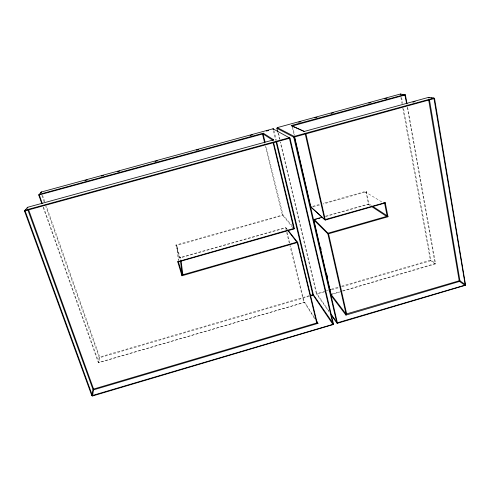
<?xml version="1.0" encoding="UTF-8"?>
<svg xmlns="http://www.w3.org/2000/svg" width="490" height="490" viewBox="0 0 490 490"><rect width="100%" height="100%" fill="white"/><g stroke="black" fill="none" stroke-linecap="round" stroke-linejoin="round"><path stroke-width="0.37" stroke-dasharray="2.45 1.84" d="M325.899 216.47L368.897 204.238L368.376 203.515L366.097 192.392L366.226 191.186L322.959 203.424M309.117 295.703L99.721 357.02L99.188 357.375L98.227 362.392L98.876 362.686L304.762 302.281L314.378 317.612M325.532 290.895L316.387 293.773L329.004 311.769M326.267 290.68L328.459 290.037M331.393 289.18L338.725 287.036M341.652 286.172L430.336 260.208L430.98 260.214L435.518 263.436L435.138 264.024L340.734 291.721M309.343 296.303L99.831 357.669L99.188 357.375L45.735 206.351M324.288 291.93L316.957 294.074L316.387 293.773L280.262 142.376M331.62 289.78L338.951 287.63M341.885 286.773L430.612 260.784L430.98 260.214L403.619 108.645M332.183 293.957L341.689 291.17M342.418 290.956L435.518 263.436L407.564 106.961M330.487 294.729L340.005 291.936M325.293 216.28L367.99 204.134L368.897 204.238L366.226 191.186L365.509 192.043L323.143 204.03M312.687 206.327L320.025 204.257M312.914 206.921L320.221 204.857M366.097 192.392L365.509 192.043L382.145 202.156M371.494 205.555L368.376 203.515L367.99 204.134L370.477 205.775M292.334 225.982L282.938 214.883L265.997 145.836M292.959 227.875L282.35 214.908L265.396 145.91M287.067 229.087L285.529 227.587L180.632 257.415L179.75 258.034L175.861 245.031L282.938 214.883L282.565 215.508L177.037 245.368L175.861 245.031L176.669 245.992L179.989 257.079L180.271 259.339M287.373 229.902L285.529 227.587L285.915 229.43M328.741 310.85L316.736 293.473L280.666 142.18M314.721 318.819L304.394 302.318L290.478 245.606M41.913 195.565L44.204 202.033M43.555 207.239L98.876 362.686L99.721 357.02L46.348 206.094M43.126 207.325L98.227 362.392L98.68 362.465L304.762 302.281L303.812 302.281L289.933 245.784M42.532 195.314L44.823 201.782M286.503 229.4L286.142 227.93L285.548 227.942L179.75 258.034L179.989 257.079L180.632 257.415L180.926 259.682M287.226 232.346L290.3 244.865M286.644 232.407L289.204 242.813M273.977 130.652L276.299 140.299M273.383 130.738L275.705 140.379M278.547 133.28L279.962 139.215M277.959 132.729L279.551 139.405M292.499 125.838L294.735 135.491M292.438 127.516L294.331 135.687M401.586 97.394L402.67 103.396M400.912 97.516L402.002 103.543M402.817 108.057L430.336 260.208L435.138 264.024L407.257 107.126M178.972 261.733L177.037 245.368L176.669 245.992L178.317 260.172"/><path stroke-width="0.73" d="M429.497 100.076L459.945 280.801L459.528 281.432L345.946 315.082L346.05 314.053L331.111 294.478L313.87 220.041L314.249 219.422L322.346 217.119M400.367 94.503L400.459 94.013L405.414 94.925L407.025 103.954M428.34 97.933L428.474 97.394L433.901 98.049L434.557 98.478L465.5 284.751L465.077 285.388L337.475 323.271L336.838 322.941L331.179 314.874M24.898 210.265L24.5 211.012L91.814 395.669L92.543 395.987L333.035 324.594L333.445 323.945L290 138.149L289.296 137.721L24.898 210.265L92.543 395.987L93.596 389.06L28.665 209.898M41.846 203.718L38.771 195.063L39.127 194.395L263.295 133.182L273.702 139.822L27.563 207.295L27.171 208.03L27.881 207.736M288.457 230.827L297.724 242.434L181.962 275.772L182.182 274.4L178.581 262.413L178.972 261.733L293.902 229.002L294.312 228.322L273.61 142.633M277.781 131.988L276.899 128.276L277.279 127.621L400.459 94.013L401.041 94.392M27.563 207.295L24.5 211.012L290 138.149L272.997 128.79L41.246 192.031L39.194 194.591M273.702 139.822L273.071 140.416L263.081 133.954L262.481 134.04L38.771 195.063M294.312 228.322L177.729 261.685L181.962 275.772L182.886 274.761L297.062 242.066L297.724 242.434L317.097 322.628L317.986 323.363L93.719 389.801L93.008 389.483L27.955 210.179M294.508 136.428L310.85 206.988L324.668 219.679L325.323 220.053L384.068 203.319L385.207 202.603L387.994 216.752L328.539 233.785L327.865 233.797L313.87 220.041L314.249 219.422L328.539 233.785L346.712 314.096L345.946 315.082L330.487 294.729L331.454 294.171L330.487 294.729M434.557 98.478L294.417 137.035L293.724 137.126L276.899 128.276M406.59 103.365L404.82 94.539L291.25 125.55L292.095 126.028L405.414 94.925L403.227 94.656M310.587 295.274L313.367 294.655L333.445 323.945L333.065 324.313L91.814 395.669L93.008 389.483L93.596 389.06L316.712 322.984L317.097 322.628L316.307 321.354M329.194 289.823L330.658 289.394M310.078 296.089L313.006 295.231L313.367 294.655L276.654 141.781M314.243 219.783L316.43 219.165M317.881 218.748L320.068 218.124M85.015 180.571L87.232 179.965M101.24 176.143L103.451 175.536M117.459 171.714L119.67 171.108M155.061 161.449L157.272 160.849M196.349 150.185L198.56 149.579M250.17 135.491L252.381 134.891M266.395 131.069L268.606 130.463M298.68 122.255L300.885 121.655M314.886 117.833L317.097 117.226M331.099 113.404L333.31 112.804M368.682 103.151L370.893 102.545M384.895 98.723L387.1 98.123M412.886 102.171L415.091 101.565M178.972 261.733L177.729 261.685L178.581 262.413M431.157 98.061L432.517 98.227M292.499 125.838L291.25 125.55L304.308 131.43L428.474 97.394L429.118 97.816M292.095 126.028L304.076 131.43M310.85 206.988L321.44 216.488M384.068 203.319L384.699 203.693L387.076 215.735L387.994 216.752L386.653 216.409L371.72 206.59M383.419 202.915L384.699 203.693L385.207 202.603L324.668 219.679L305.08 133.225M372.737 206.37L387.076 215.735L386.653 216.409L328.282 233.124L327.865 233.797L346.05 314.053L459.21 280.782L459.945 280.801L465.5 284.751L465.077 285.388L459.528 281.432L459.21 280.782L428.597 99.439M323.1 218.013L325.323 220.053L305.938 133.874M287.838 230.484L297.301 242.728L316.712 322.984L317.986 323.363L316.381 320.809M331.363 314.574L335.289 320.166M336.165 321.409L337.475 323.271L294.417 137.035L294.165 136.385L277.279 127.621L277.309 128.086M289.296 137.721L333.035 324.594L312.792 294.625L276.06 141.861M311.224 206.743L311.45 207.337M42.281 203.644L39.127 194.395M265.084 142.118L263.081 133.954L263.295 133.182L262.481 134.04L264.667 142.945M273.151 142.853L293.902 229.002M320.607 247.309L321.128 249.539M326.977 274.829L327.498 277.064M181.122 261.188L182.886 274.761L182.182 274.4L180.461 260.845M41.246 192.031L40.897 192.686L41.515 192.441L41.246 192.031M294.165 136.385L293.724 137.126L336.838 322.941L465.237 285.076L433.901 98.049L294.165 136.385M273.622 129.17L273.028 129.256L272.997 128.79L273.622 129.17"/></g></svg>
